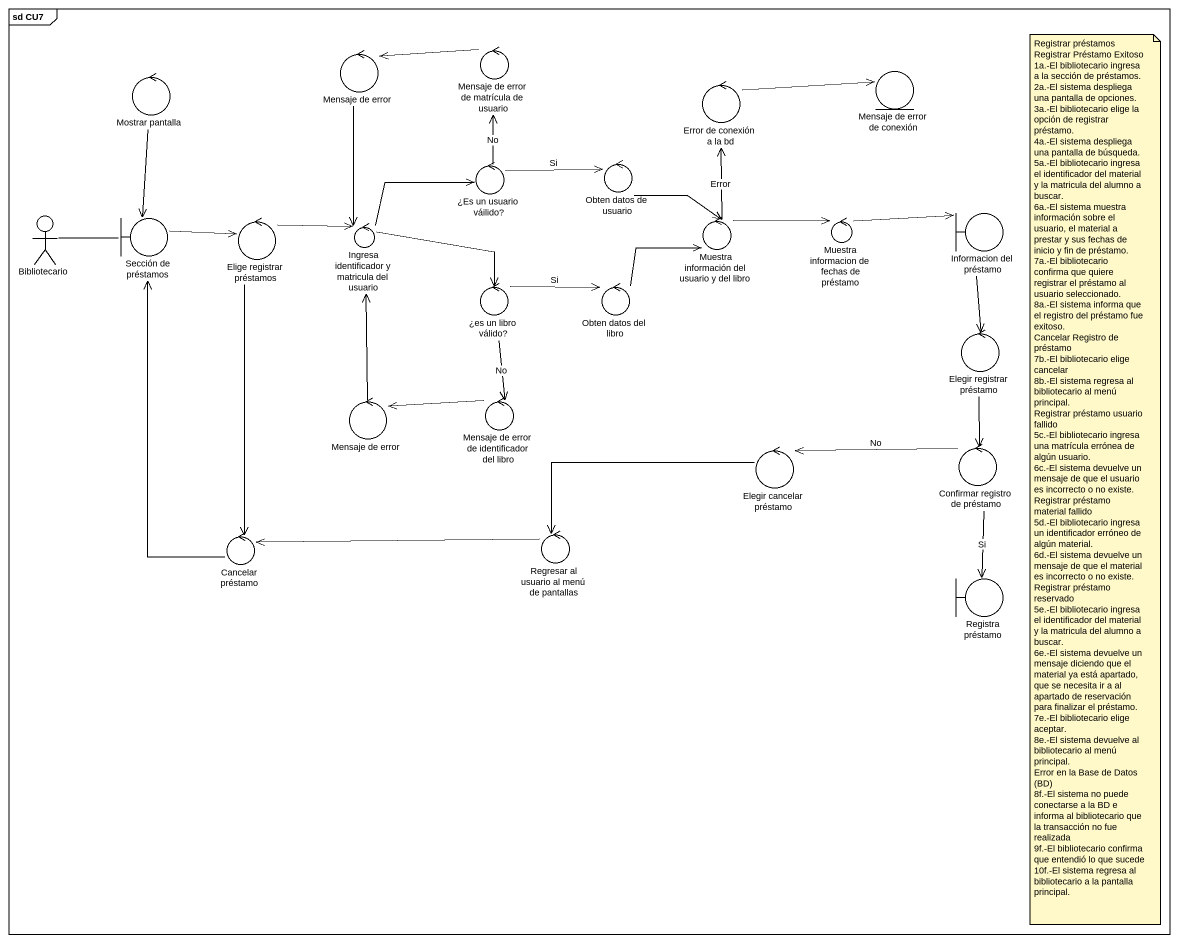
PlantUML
@startuml
mainframe sd CU7
control "Mostrar pantalla" as Mostrar_pantalla
control "Mensaje de error" as Mensaje_de_error
control "Mensaje de error de matrícula de usuario" as Mensaje_de_error_de
entity "Mensaje de error de conexión" as Mensaje_de_error_de_conexión
control "Error de conexión a la bd" as Error_de_conexión_a_la_bd
control "¿Es un usuario váilido?" as Es_un_usuario_váilido
control "Obten datos de usuario" as Obten_datos_de_usuario
actor Bibliotecario
boundary "Sección de préstamos" as Sección_de_préstamos
control "Elige registrar préstamos" as Elige_registrar_préstamos
control "Ingresa identificador y matricula del usuario" as Ingresa_identificador_y
control "Muestra información del usuario y del libro" as Muestra_información_del
control "Muestra informacion de fechas de préstamo" as Muestra_informacion_de
boundary "Informacion del préstamo" as Informacion_del_préstamo
control "¿es un libro válido?" as es_un_libro_válido
control "Obten datos del libro" as Obten_datos_del_libro
control "Elegir registrar préstamo" as Elegir_registrar_préstamo
control "Mensaje de error" as Mensaje_de_error_2
control "Mensaje de error de identificador del libro" as Mensaje_de_error_de_2
control "Elegir cancelar préstamo" as Elegir_cancelar_préstamo
control "Confirmar registro de préstamo" as Confirmar_registro_de
control "Cancelar préstamo" as Cancelar_préstamo
control "Regresar al usuario al menú de pantallas" as Regresar_al_usuario_al_menú
boundary "Registra préstamo" as Registra_préstamo
Mostrar_pantalla --> Sección_de_préstamos
Mensaje_de_error --> Ingresa_identificador_y
Mensaje_de_error_de -left-> Mensaje_de_error
Error_de_conexión_a_la_bd -right-> Mensaje_de_error_de_conexión
Es_un_usuario_váilido -up-> Mensaje_de_error_de : No
Es_un_usuario_váilido -right-> Obten_datos_de_usuario : Si
Obten_datos_de_usuario --> Muestra_información_del
Bibliotecario -right- Sección_de_préstamos
Sección_de_préstamos -right-> Elige_registrar_préstamos
Elige_registrar_préstamos -right-> Ingresa_identificador_y
Elige_registrar_préstamos --> Cancelar_préstamo
Ingresa_identificador_y -right-> Es_un_usuario_váilido
Ingresa_identificador_y -right-> es_un_libro_válido
Muestra_información_del -up-> Error_de_conexión_a_la_bd : Error
Muestra_información_del -right-> Muestra_informacion_de
Muestra_informacion_de -right-> Informacion_del_préstamo
Informacion_del_préstamo --> Elegir_registrar_préstamo
es_un_libro_válido -right-> Obten_datos_del_libro : Si
es_un_libro_válido --> Mensaje_de_error_de_2 : No
Obten_datos_del_libro -right-> Muestra_información_del
Elegir_registrar_préstamo --> Confirmar_registro_de
Mensaje_de_error_2 -up-> Ingresa_identificador_y
Mensaje_de_error_de_2 -left-> Mensaje_de_error_2
Elegir_cancelar_préstamo -left-> Regresar_al_usuario_al_menú
Confirmar_registro_de -left-> Elegir_cancelar_préstamo : No
Confirmar_registro_de --> Registra_préstamo : Si
Cancelar_préstamo -up-> Sección_de_préstamos
Regresar_al_usuario_al_menú -left-> Cancelar_préstamo
note as N1
  Registrar préstamos
  Registrar Préstamo Exitoso
  1a.-El bibliotecario ingresa a la sección de préstamos.
  2a.-El sistema despliega una pantalla de opciones.
  3a.-El bibliotecario elige la opción de registrar préstamo.
  4a.-El sistema despliega una pantalla de búsqueda.
  5a.-El bibliotecario ingresa el identificador del material y la matricula del alumno a buscar.
  6a.-El sistema muestra información sobre el usuario, el material a prestar y sus fechas de inicio y fin de préstamo.
  7a.-El bibliotecario confirma que quiere registrar el préstamo al usuario seleccionado.
  8a.-El sistema informa que el registro del préstamo fue exitoso.
  Cancelar Registro de préstamo
  7b.-El bibliotecario elige cancelar
  8b.-El sistema regresa al bibliotecario al menú principal.
  Registrar préstamo usuario fallido
  5c.-El bibliotecario ingresa una matrícula errónea de algún usuario.
  6c.-El sistema devuelve un mensaje de que el usuario es incorrecto o no existe.
  Registrar préstamo material fallido
  5d.-El bibliotecario ingresa un identificador erróneo de algún material.
  6d.-El sistema devuelve un mensaje de que el material es incorrecto o no existe.
  Registrar préstamo reservado
  5e.-El bibliotecario ingresa el identificador del material y la matricula del alumno a buscar.
  6e.-El sistema devuelve un mensaje diciendo que el material ya está apartado, que se necesita ir a al apartado de reservación para finalizar el préstamo.
  7e.-El bibliotecario elige aceptar.
  8e.-El sistema devuelve al bibliotecario al menú principal.
  Error en la Base de Datos (BD)
  8f.-El sistema no puede conectarse a la BD e informa al bibliotecario que la transacción no fue realizada
  9f.-El bibliotecario confirma que entendió lo que sucede
  10f.-El sistema regresa al bibliotecario a la pantalla principal.
end note
@enduml
